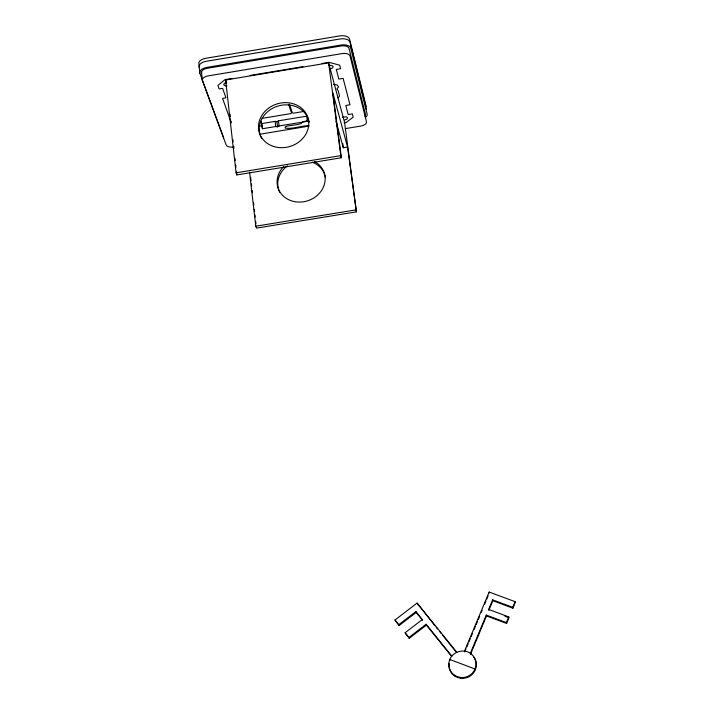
<?xml version="1.0" encoding="UTF-8"?>
<svg xmlns="http://www.w3.org/2000/svg" width="714" height="714" viewBox="0 0 714 714"><rect width="100%" height="100%" fill="white"/><g stroke="black" fill="none" stroke-linecap="round" stroke-linejoin="round"><path stroke-width="1.07" d="M506.413 622.59L486.27 615.066L486.493 615.941L506.61 623.456L506.413 622.59L508.761 616.914L488.626 609.408L492.615 599.831L512.723 607.302L512.92 608.185L492.83 600.715L492.615 599.831M512.723 607.302L515.062 601.643L489.152 592.04L464.502 651.123M506.61 623.456L508.957 617.78L508.761 616.914M512.92 608.185L515.249 602.536L515.062 601.643M486.27 615.066L470.347 653.328L470.919 654.336M470.588 654.158L486.493 615.941M492.83 600.715L488.849 610.291L488.626 609.408M464.752 651.953L466.028 648.901M466.876 646.866L468.152 643.814M469 641.779L470.267 638.727M471.124 636.692L472.391 633.639M474.096 629.569L475.363 626.517M476.211 624.482L477.487 621.43M478.335 619.395L479.612 616.343M481.307 612.264L482.155 610.229M484.708 604.124L485.975 601.072M486.823 599.037L488.099 595.985M337.909 97.898L339.275 96.658L339.382 95.328L338.141 90.66L336.919 88.786L338.579 86.956L337.294 84.984L333.509 84.332M409.265 638.289L408.952 637.441L426.124 624.25L426.419 625.116L409.265 638.289L405.481 633.559L405.168 632.711L422.322 619.538L415.896 611.568L398.76 624.705L399.081 625.571L416.2 612.442L415.896 611.568M399.081 625.571L394.985 620.002L417.074 603.08L456.817 652.284M307.341 121.318L279.058 125.985L277.576 126.824L275.729 126.53L262.431 128.725L261.003 121.13L261.824 123.576L275.104 121.38L276.952 121.675L278.433 120.827L306.69 116.159L307.341 121.318L309.171 121.612M226.579 82.449L224.321 83.368L223.741 84.77L225.187 85.832L226.927 85.903M330.163 68.928L332.465 68L333.152 66.58L331.805 65.492L329.216 65.385M342.336 117.301L346.308 116.819L347.584 117.81L346.915 119.131L344.692 119.997M308.867 125.646C301.067 125.673 293.124 129.252 285.198 128.101L285.252 126.833L287.456 126.03L297.8 124.504L301.147 123.638L302.754 121.907L306.708 120.889L308.564 121.193M231.907 78.478L224.99 79.629L217.904 85.439L219.153 88.911L222.589 88.34L225.954 97.809L222.545 98.371L231.086 122.228M250.07 75.452L302.941 66.661M322.041 63.484L328.993 62.323L339.703 65.188L340.623 68.731L336.303 69.445L338.838 79.075L343.131 78.361L349.985 104.771L345.781 105.467L348.173 114.57L352.35 113.883L353.198 117.167L345.96 122.612L344.068 122.924M356.42 211.853L347.548 147.066L332.849 92.74L341.381 157.767L236.852 174.921L236.075 172.815L225.624 79.986L328.618 62.85L344.559 122.424L356.42 211.853L256.487 228.114L255.782 226.195L249.57 172.154M262.136 118.345L290.036 113.74A1.687 0.714 -7.3 0 0 291.455 112.776L288.581 104.351M302.79 111.625L294.186 113.053A1.687 0.714 -7.3 0 1 292.294 112.633L289.42 104.217M260.672 134.098L309.019 126.128M345.38 128.618L360.686 126.092A6.721 3.329 -7.7 0 0 366.478 121.764L350.047 56.022A7.078 3.686 -7.6 0 0 342.158 53.577L208.06 75.916A7.069 3.659 -5.5 0 0 202.41 80.593L226.133 144.897A6.712 3.302 -5.9 0 0 233.871 146.986M336.008 121.148L343.309 147.762L347.548 147.066M236.075 172.815L340.792 155.634L341.381 157.767M255.782 226.195L355.875 209.898M259.753 125.771L261.619 126.289M504.932 616.28L507.949 617.405M434.79 625.526L417.074 603.08M436.183 627.249L437.575 628.972M439.663 631.56L441.056 633.282M442.448 635.005L456.38 652.257M426.124 624.25L451.828 656.139M416.2 612.442L422.617 620.404M426.419 625.116L451.4 656.104M394.985 620.002L398.76 624.705M405.168 632.711L408.952 637.441M199.072 65.991L199.858 73.265L223.678 137.856M199.634 66.224L198.876 64.162A8.809 4.614 -5.5 0 1 205.9 58.262L339.685 35.923A8.818 4.65 -7.6 0 1 349.53 39.02L365.943 105.431A8.381 4.204 -7.7 0 1 365.925 106.538M225.624 79.986L226.731 83.127M450.061 660.271L449.793 659.45C453.006 651.525 463.77 648.437 470.678 653.506A13.825 13.316 -17 0 1 475.069 669.036L475.31 669.857A13.655 13.147 -17 0 1 460.941 678.309L457.495 677.479L454.399 675.81A13.807 13.298 -17 0 1 449.151 663.636M454.47 675.176L454.729 675.988M460.325 677.407L460.575 678.211M489.152 592.04L489.376 592.932M342.747 143.487L343.309 147.762M328.618 62.85L340.792 155.634M278.433 120.827L279.058 125.985M276.952 121.675L277.576 126.824M275.104 121.38L275.729 126.53M261.824 123.576L262.431 128.725M250.641 177.304L251.025 180.615M251.408 183.926L251.658 186.14M252.167 190.558L252.426 192.762M253.568 202.705L253.818 204.918M254.327 209.336L254.586 211.54M254.96 214.86L255.219 217.065M255.728 221.483L255.978 223.696M230.015 114.267L230.265 116.471M230.765 120.88L231.015 123.094M232.871 139.632L233.121 141.836M233.621 146.245L233.871 148.45M234.986 158.374L235.236 160.579M235.727 164.996L235.977 167.201M236.477 171.61L236.852 174.921M201.491 72.025L202.41 80.593M279.656 192.218A24.249 21.438 -17.5 0 1 287.563 165.773M312.277 162.212A24.249 21.438 -17.5 0 1 325.441 177.331M314.419 161.444A24.285 21.465 -17.5 0 1 320.327 192.164A24.285 21.465 -17.5 0 1 285.546 197.876A24.285 21.465 -17.5 0 1 283.744 166.478M261.69 138.605A25.365 22.196 -17.4 0 1 276.8 106.44A25.365 22.196 -17.4 0 1 309.091 122.067M199.858 73.265A8.818 4.596 -5.5 0 1 206.899 67.393L340.908 45.044A8.836 4.632 -7.6 0 1 350.761 48.124L367.139 114.186A8.389 4.177 -7.7 0 1 365.434 117.453M199.206 67.187A8.809 4.605 -5.5 0 1 206.23 61.297L340.096 38.958A8.827 4.65 -7.6 0 1 349.94 42.055L366.336 108.35A8.381 4.195 -7.7 0 1 366.318 109.447M365.006 116.23A6.712 3.347 -7.7 0 0 365.488 114.454L349.021 48.409A7.069 3.704 -7.6 0 0 341.14 45.955L207.221 68.285A7.06 3.677 -5.5 0 0 201.589 72.98M473.444 656.728A13.807 13.298 -17 0 1 475.31 669.857M460.691 677.497L457.237 676.667L454.14 674.998A13.825 13.316 -17 0 1 449.802 659.45L475.078 669.045A13.673 13.164 -17 0 1 460.691 677.506M273.551 146.441A25.409 22.232 -17.4 0 0 308.609 120.952A25.409 22.232 -17.4 0 0 268.705 108.091A25.409 22.232 -17.4 0 0 273.551 146.441"/></g></svg>
